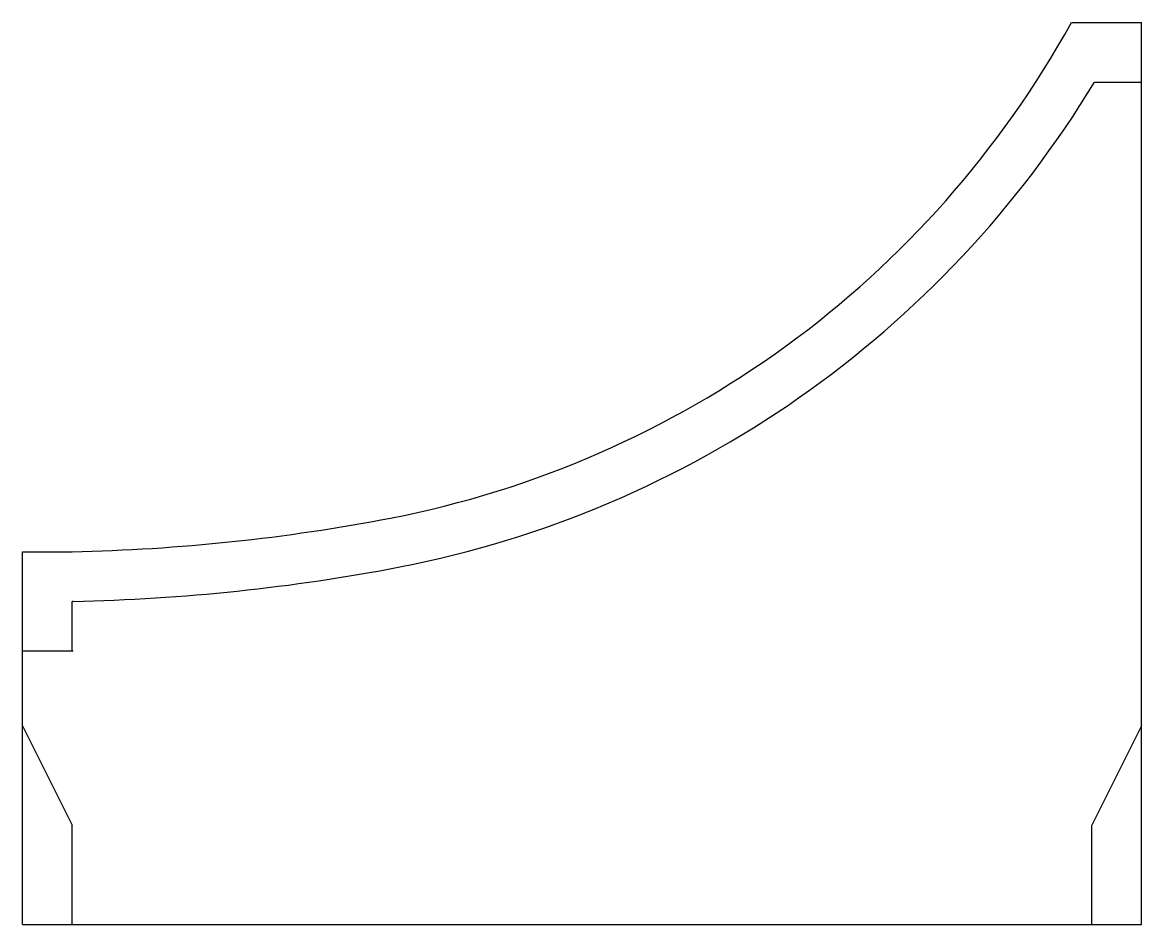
# Model space of a CAD drawing. Extents: x 0 to 0.45, y 0 to 0.363.
import ezdxf

# ---------------------------------------------------------------- set-up
doc = ezdxf.new("R2010")
doc.units = 0
doc.header["$LTSCALE"] = 0.0006
doc.header["$MEASUREMENT"] = 0
doc.layers.get('0').update_dxf_attribs({"linetype": 'CONTINUOUS'})

msp = doc.modelspace()

# ---------------------------------------------------------------- linework, layer by layer
for p, q in [((0.42182, 0.36288), (0.45, 0.36288)), ((0.45, 0), (0.45, 0.36288)), ((0.43105, 0.33889), (0.45, 0.33889)), ((0, 0.15), (0.02, 0.15)), ((0.02, 0.11), (0.02, 0.13)), ((0.02041, 0.13), (0.02, 0.13)), ((0.02041, 0.11), (0, 0.11)), ((0.45, 0), (0.45, 0.08846)), ((0, 0.08), (0.02, 0.04)), ((0.45, 0.08), (0.43, 0.04)), ((0.02, 0), (0.02, 0.04)), ((0.02, 0), (0.02, 0.04)), ((0.43, 0), (0.43, 0.04)), ((0.43, 0), (0.43, 0.04)), ((0, 0), (0.45, 0))]:
    msp.add_line(p, q)
for points in [[(0.02, 0.15, 0.042399), (0.14803, 0.1635, 0.222129), (0.42182, 0.36288, 0.224799)], [(0.02041, 0.13, 0.042406), (0.15182, 0.14387, 0.21183), (0.43105, 0.33889, 0.222144)]]:
    msp.add_lwpolyline(points, format="xyb")
msp.add_lwpolyline([(0, 0), (0, 0.15)])

doc.saveas('drawing.dxf')
